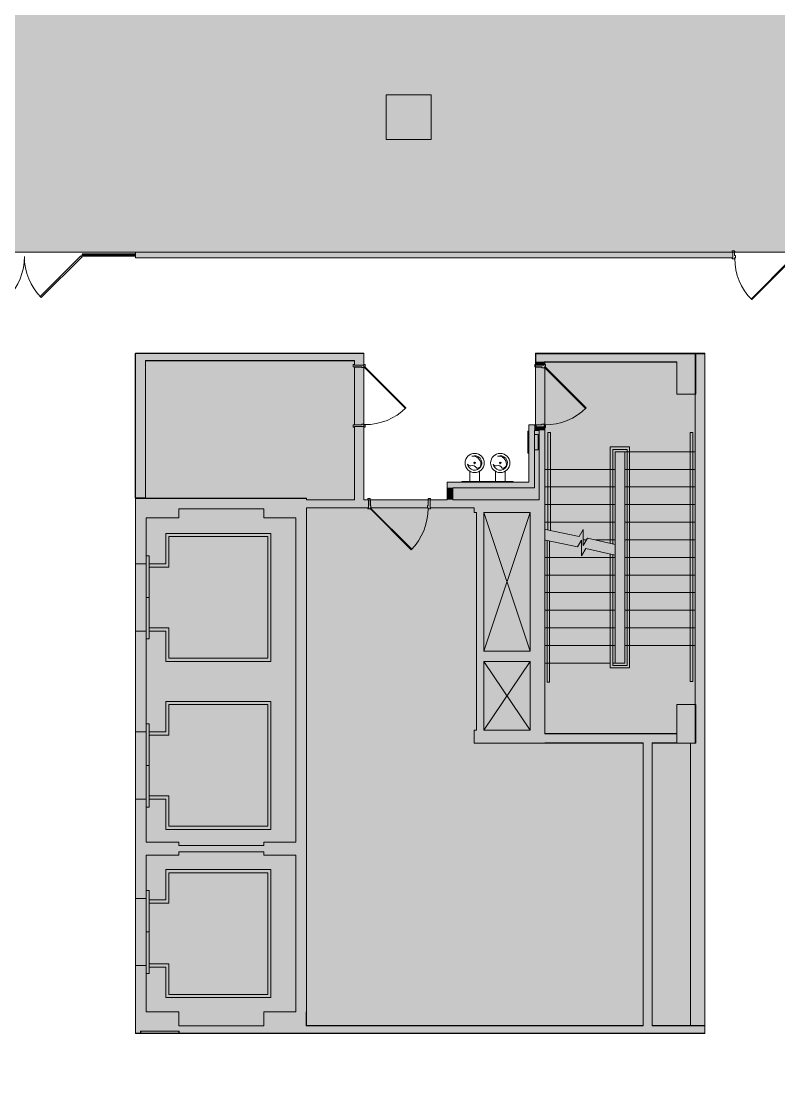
# Model space of a CAD drawing. Header units: inches. Extents: x 0 to 2535, y 0 to 2055.
# Drawn here: x 1559 to 2032, y 783 to 1445 of the extents above; entities that cross this region are included whole.
import ezdxf

# ---------------------------------------------------------------- set-up
doc = ezdxf.new("R2010")
doc.units = ezdxf.units.IN
doc.header["$MEASUREMENT"] = 0
for name, color, linetype, lineweight in [('A-DETL', 90, 'Continuous', 9), ('A-DETL-GENF', 92, 'Continuous', 9), ('A-DOOR', 31, 'Continuous', 13), ('A-WALL', 113, 'Continuous', 13), ('A-WALL-PATT', 111, 'Continuous', 13), ('B-CL', 7, 'Continuous', 9), ('CORE', 7, 'Continuous', 9), ('CORRIDOR', 7, 'Continuous', 9), ('I-WALL', 2, 'Continuous', 13), ('S-COLS', 52, 'Continuous', 13), ('Victor Bldg - 5th Floor_LINK_dwg', 8, 'Continuous', 9)]:
    doc.layers.add(name, color=color, linetype=linetype, lineweight=lineweight)

# ---------------------------------------------------------------- blocks, each defined once
blk = doc.blocks.new('Victor Bldg - 5th Floor_LINK_dwg-6972324-Level 05 POWER _ SIGNAL')
at = {"layer": 'B-CL'}
for p, q in [((1657.5, 1147.5), (1657.5, 1147.25)), ((1734.5, 1147.5), (1734.5, 1147.25))]:
    blk.add_line(p, q, dxfattribs=at)
at = {"layer": 'B-CL', "flags": 128}
for points in [[(1633.5, 1147.25), (1633.5, 1147.5), (1657.5, 1147.5)], [(1710.5, 1147.25), (1710.5, 1147.5), (1734.5, 1147.5)]]:
    blk.add_lwpolyline(points, dxfattribs=at)
at = {"layer": 'CORE'}
for p, q in [((1636.75, 1233.38), (1767.13, 1233.38)), ((1968.5, 1232.5), (1927.99, 1232.5)), ((1773.13, 1229.06), (1773.13, 1193.81)), ((1880.36, 1229.5), (1880.36, 1229.38)), ((1885.8, 1229.38), (1885.99, 1229.38)), ((1771.75, 1193.38), (1767.13, 1193.38)), ((1884.3, 1193.38), (1880.68, 1193.38)), ((1876.12, 1187.31), (1875.46, 1187.31)), ((1875.46, 1177.69), (1876.12, 1177.69)), ((1980, 1176.5), (1935.99, 1176.5)), ((1929.99, 1165.5), (1885.99, 1165.5)), ((1980, 1165.5), (1935.99, 1165.5)), ((1839.25, 1158), (1839.25, 1164.3)), ((1845.25, 1158), (1845.25, 1164.3)), ((1855.25, 1158), (1855.25, 1164.3)), ((1861.25, 1158), (1861.25, 1164.3)), ((1929.99, 1154.5), (1885.99, 1154.5)), ((1980, 1154.5), (1935.99, 1154.5)), ((1630.5, 1147.25), (1630.5, 1147.69)), ((1777, 1146.5), (1777.13, 1146.5)), ((1813.25, 1146.5), (1813.13, 1146.5)), ((1777.5, 1141.5), (1812.75, 1141.5)), ((1929.99, 1143.5), (1886.04, 1143.5)), ((1980, 1143.5), (1935.99, 1143.5)), ((1876.99, 1052), (1847.99, 1138.5)), ((1847.99, 1052), (1876.99, 1138.5)), ((1929.99, 1132.5), (1885.99, 1132.5)), ((1980, 1132.5), (1935.99, 1132.5)), ((1912.1, 1121.5), (1910.09, 1121.5)), ((1929.99, 1121.5), (1917.76, 1121.5)), ((1980, 1121.5), (1935.99, 1121.5)), ((1630.5, 1064.5), (1630.5, 1106.5)), ((1929.99, 1110.5), (1885.99, 1110.5)), ((1980, 1110.5), (1935.99, 1110.5)), ((1929.99, 1099.5), (1885.99, 1099.5)), ((1980, 1099.5), (1935.99, 1099.5)), ((1929.99, 1088.5), (1885.99, 1088.5)), ((1980, 1088.5), (1935.99, 1088.5)), ((1929.99, 1077.5), (1885.99, 1077.5)), ((1980, 1077.5), (1935.99, 1077.5)), ((1929.99, 1066.5), (1885.99, 1066.5)), ((1980, 1066.5), (1935.99, 1066.5)), ((1929.99, 1055.5), (1885.99, 1055.5)), ((1980, 1055.5), (1935.99, 1055.5)), ((1876.99, 1002.5), (1847.99, 1045.5)), ((1847.99, 1002.5), (1876.99, 1045.5)), ((1926.99, 1044.5), (1885.99, 1044.5)), ((1630.5, 959.5), (1630.5, 1001.5)), ((1947.56, 994.5), (1885.99, 994.5)), ((1888.12, 994.5), (1947.56, 994.5)), ((1968.5, 994.5), (1953.06, 994.5)), ((1953.06, 994.5), (1968.5, 994.5)), ((1630.5, 855.5), (1630.5, 897.5)), ((1977, 818), (1953.06, 818)), ((1986, 818), (1986, 817.75)), ((1633.75, 813), (1633.5, 813)), ((1710.5, 813), (1657.75, 813))]:
    blk.add_line(p, q, dxfattribs=at)
at = {"layer": 'CORE', "flags": 128}
for points in [[(1630.5, 1237.94), (1630.5, 1238), (1773.13, 1238), (1773.13, 1237.94)], [(1980, 1238), (1880.36, 1238), (1880.36, 1231)], [(1962.63, 1232.5), (1885.99, 1232.5), (1885.99, 1231)], [(1767.13, 1229.56), (1767.13, 1229.38), (1771.75, 1229.38)], [(1767.13, 1229.38), (1767.13, 1193.38), (1767.13, 1193.31)], [(1880.36, 1193.38), (1880.36, 1229.38), (1884.3, 1229.38)], [(1885.99, 1229.5), (1885.99, 1229.38), (1885.99, 1193.38)], [(1876.12, 1189.31), (1875.46, 1189.31), (1875.46, 1175.69), (1876.12, 1175.69)], [(1879.63, 1177.69), (1881.95, 1177.69), (1881.95, 1187.31), (1879.63, 1187.31)], [(1888.04, 1127.64), (1888.04, 1188.5), (1889.59, 1188.5), (1889.59, 1127.32)], [(1926.94, 1119.29), (1926.94, 1179.5), (1939.05, 1179.5), (1939.05, 1041.5), (1926.94, 1041.5), (1926.94, 1112.56)], [(1928.49, 1112.24), (1928.49, 1043), (1937.49, 1043), (1937.49, 1178), (1928.49, 1178), (1928.49, 1118.97)], [(1928.55, 1044.5), (1929.99, 1044.5), (1929.99, 1176.5), (1929.99, 1044.5), (1935.99, 1044.5), (1935.99, 1176.5), (1929.99, 1176.5), (1935.99, 1176.5), (1935.99, 1044.5), (1929.99, 1044.5)], [(1866.25, 1157.5), (1866.25, 1158), (1834.25, 1158), (1834.25, 1157.5)], [(1737.13, 1147.25), (1737.13, 1147.5), (1636.5, 1147.5), (1636.5, 1147.69)], [(1813.13, 1142.88), (1813.13, 1146.5), (1777.13, 1146.5), (1777.13, 1142.88)], [(1886.49, 1127.97), (1907.63, 1123.59), (1910.09, 1127.84), (1910.09, 1118.01), (1912.71, 1122.55), (1929.99, 1118.66)], [(1886.49, 1121.23), (1906.53, 1117.08), (1908.98, 1121.33), (1908.98, 1111.5), (1911.6, 1116.05), (1929.99, 1111.93)], [(1889.04, 1120.59), (1889.04, 1032.5), (1887.49, 1032.5), (1887.49, 1120.91)], [(1637, 1111.46), (1639, 1111.46), (1639, 1085.5), (1637, 1085.5), (1637, 1106.5)], [(1637, 1059.54), (1639, 1059.54), (1639, 1085.5), (1637, 1085.5), (1637, 1064.5)], [(1637, 1006.46), (1639, 1006.46), (1639, 980.5), (1637, 980.5), (1637, 1001.5)], [(1637, 954.54), (1639, 954.54), (1639, 980.5), (1637, 980.5), (1637, 959.5)], [(1637, 902.46), (1639, 902.46), (1639, 876.5), (1637, 876.5), (1637, 897.5)], [(1637, 850.54), (1639, 850.54), (1639, 876.5), (1637, 876.5), (1637, 855.5)], [(1947.56, 818), (1737.13, 818), (1737.13, 826.5)], [(1986, 813.25), (1986, 813), (1737.06, 813)]]:
    blk.add_lwpolyline(points, dxfattribs=at)
for points in [[(1978.5, 1188.5), (1976.95, 1188.5), (1976.95, 1032.93), (1978.5, 1032.93)], [(1715, 1125.5), (1649.28, 1125.5), (1649.28, 1106.5), (1639, 1106.5), (1639, 1064.5), (1649.28, 1064.5), (1649.28, 1045.5), (1715, 1045.5)], [(1713, 1123.5), (1651.28, 1123.5), (1651.28, 1104.5), (1639, 1104.5), (1639, 1066.5), (1651.28, 1066.5), (1651.28, 1047.5), (1713, 1047.5)], [(1715, 1020.5), (1649.28, 1020.5), (1649.28, 1001.5), (1639, 1001.5), (1639, 959.5), (1649.28, 959.5), (1649.28, 940.5), (1715, 940.5)], [(1713, 1018.5), (1651.28, 1018.5), (1651.28, 999.5), (1639, 999.5), (1639, 961.5), (1651.28, 961.5), (1651.28, 942.5), (1713, 942.5)], [(1885.99, 1000.5), (1968.5, 1000.5)], [(1715, 915.5), (1649.28, 915.5), (1649.28, 896.5), (1639, 896.5), (1639, 854.5), (1649.28, 854.5), (1649.28, 835.5), (1715, 835.5)], [(1713, 913.5), (1651.28, 913.5), (1651.28, 894.5), (1639, 894.5), (1639, 856.5), (1651.28, 856.5), (1651.28, 837.5), (1713, 837.5)]]:
    blk.add_lwpolyline(points, close=True, dxfattribs=at)
at = {"layer": 'CORE'}
for centre, radius in [((1842.25, 1169.5), 6), ((1858.25, 1169.5), 6), ((1842.25, 1169.5), 0.5), ((1858.25, 1169.5), 0.5)]:
    blk.add_circle(centre, radius, dxfattribs=at)
for centre, radius, start, end in [((1842.25, 1169.5), 4.5, 188.26505, 112.11638), ((1841.2, 1168.76), 4.95, 0.43355, 97.45056), ((1858.25, 1169.5), 4.5, 188.26505, 112.11638), ((1857.2, 1168.76), 4.95, 0.43355, 97.45056), ((1839.35, 1169.38), 1.64, 198.80257, 285.2052), ((1840.77, 1164.97), 3, 23.61373, 109.26333), ((1843.58, 1168.74), 2.57, 268.70685, 1.19988), ((1855.35, 1169.38), 1.64, 198.80257, 285.2052), ((1856.77, 1164.97), 3, 23.61373, 109.26333), ((1859.58, 1168.74), 2.57, 268.70685, 1.19988)]:
    blk.add_arc(centre, radius, start, end, dxfattribs=at)
at = {"layer": 'CORRIDOR', "color": 10, "lineweight": 30}
blk.add_line((2005.1, 1301.25), (2004.62, 1301.25), dxfattribs=at)
at = {"layer": 'CORRIDOR', "color": 10, "lineweight": 30, "flags": 128}
for points in [[(1630.5, 1300), (1597, 1300), (1597, 1299.75)], [(1597, 1299.25), (1597, 1299), (1630.5, 1299)]]:
    blk.add_lwpolyline(points, dxfattribs=at)
blk = doc.blocks.new('Concrete-Rectangular-Column - 28_ X 28_-6974074-Level 05 POWER _ SIGNAL')
at = {"layer": 'S-COLS', "lineweight": 9}
blk.add_hatch(color=7, dxfattribs=at).paths.add_polyline_path([(14, -14), (14, 14), (-14, 14), (-14, -14)], flags=0)
at = {"layer": 'S-COLS', "color": 8, "lineweight": 20}
for p, q in [((14, 14), (-14, 14)), ((-14, 14), (-14, -14)), ((14, -14), (14, 14)), ((-14, -14), (14, -14))]:
    blk.add_line(p, q, dxfattribs=at)
blk = doc.blocks.new('Door - Single - Solid Door-6976076-Level 05 POWER _ SIGNAL')
at = {"layer": 'A-DOOR'}
for p, q in [((-14.01, 2.59), (11.45, 28.04)), ((11.8, 27.69), (-13.65, 2.24)), ((11.45, 28.04), (11.8, 27.69)), ((-13.65, 2.24), (-14.01, 2.59))]:
    blk.add_line(p, q, dxfattribs=at)
at = {"layer": 'A-DOOR', "lineweight": 9}
for p, q in [((-15.63, 2.59), (-15.63, 1.84)), ((-14.13, 2.59), (-15.63, 2.59)), ((-14.13, 1.96), (-14.13, 2.59)), ((-13.63, 1.96), (-14.13, 1.96)), ((-14.13, -2.41), (-14.13, 0.46)), ((-14.13, 0.46), (-13.63, 0.46)), ((-13.63, 0.46), (-13.63, 1.96)), ((22.12, 1.96), (21.62, 1.96)), ((21.62, 1.96), (21.62, 0.46)), ((21.62, 0.46), (22.12, 0.46)), ((23.62, 2.59), (22.12, 2.59)), ((22.12, 2.59), (22.12, 1.96)), ((22.12, 0.46), (22.12, -2.41)), ((23.62, 1.84), (23.62, 2.59)), ((-15.63, -1.66), (-15.63, -2.41)), ((-15.63, -2.41), (-14.13, -2.41)), ((22.12, -2.41), (23.62, -2.41)), ((23.62, -2.41), (23.62, -1.66))]:
    blk.add_line(p, q, dxfattribs=at)
blk.add_arc((-14.01, 2.59), 36, 359.5, 45, dxfattribs=at)
blk = doc.blocks.new('Door - Glass Double - Full Rail - Long Pull-6986935-Level 05 POWER _ SIGNAL')
at = {"layer": 'A-DOOR', "lineweight": 20}
for p, q in [((-35.29, -0.56), (-36, -1.26)), ((-36, -1.26), (-10.54, -26.72)), ((-9.84, -26.01), (-35.29, -0.56)), ((9.84, -26.01), (35.29, -0.56)), ((36, -1.26), (10.54, -26.72)), ((35.29, -0.56), (36, -1.26)), ((-10.54, -26.72), (-9.84, -26.01)), ((10.54, -26.72), (9.84, -26.01))]:
    blk.add_line(p, q, dxfattribs=at)
at = {"layer": 'A-DOOR', "lineweight": 9}
for centre, start, end in [((-36, -1.26), 315, 0.5), ((36, -1.26), 179.5, 225)]:
    blk.add_arc(centre, 36, start, end, dxfattribs=at)
blk = doc.blocks.new('Door - Single - Solid Door-V15-Level 05 POWER _ SIGNAL')
at = {"layer": 'A-DOOR'}
for p, q in [((-14.01, 3.34), (11.45, 28.79)), ((11.8, 28.44), (-13.65, 2.99)), ((11.45, 28.79), (11.8, 28.44)), ((-13.65, 2.99), (-14.01, 3.34))]:
    blk.add_line(p, q, dxfattribs=at)
at = {"layer": 'A-DOOR', "lineweight": 9}
for p, q in [((-15.63, 3.34), (-15.63, 2.59)), ((-14.13, 3.34), (-15.63, 3.34)), ((-14.13, 2.71), (-14.13, 3.34)), ((-13.63, 2.71), (-14.13, 2.71)), ((-14.13, -3.16), (-14.13, 1.21)), ((-14.13, 1.21), (-13.63, 1.21)), ((-13.63, 1.21), (-13.63, 2.71)), ((21.99, 2.71), (21.62, 2.71)), ((21.62, 2.71), (21.62, 1.21)), ((21.62, 1.21), (22.12, 1.21)), ((23.62, 3.34), (22.12, 3.34)), ((22.12, 3.34), (22.12, 2.9)), ((22.12, 1.21), (22.12, -2.41)), ((23.62, 2.9), (23.62, 3.34)), ((-15.63, -2.41), (-15.63, -3.16)), ((-15.63, -3.16), (-14.13, -3.16))]:
    blk.add_line(p, q, dxfattribs=at)
blk.add_arc((-14.01, 3.34), 36, 359.5, 45, dxfattribs=at)
blk = doc.blocks.new('Door - Single - Solid Door-6987004-Level 05 POWER _ SIGNAL')
at = {"layer": 'A-DOOR'}
for p, q in [((-14.01, 3.84), (11.45, 29.29)), ((11.8, 28.94), (-13.65, 3.49)), ((11.45, 29.29), (11.8, 28.94)), ((-13.65, 3.49), (-14.01, 3.84))]:
    blk.add_line(p, q, dxfattribs=at)
at = {"layer": 'A-DOOR', "lineweight": 9}
for p, q in [((-15.63, 3.84), (-15.63, 3.09)), ((-14.13, 3.84), (-15.63, 3.84)), ((-14.13, 3.21), (-14.13, 3.84)), ((-13.63, 3.21), (-14.13, 3.21)), ((-14.13, -3.66), (-14.13, 1.71)), ((-14.13, 1.71), (-13.63, 1.71)), ((-13.63, 1.71), (-13.63, 3.21)), ((22.12, 3.21), (21.62, 3.21)), ((21.62, 3.21), (21.62, 1.71)), ((21.62, 1.71), (22.12, 1.71)), ((23.62, 3.84), (22.12, 3.84)), ((22.12, 3.84), (22.12, 3.21)), ((22.12, 1.71), (22.12, -3.66)), ((23.62, 3.09), (23.62, 3.84)), ((-15.63, -2.91), (-15.63, -3.66)), ((-15.63, -3.66), (-14.13, -3.66)), ((22.12, -3.66), (23.62, -3.66)), ((23.62, -3.66), (23.62, -2.91))]:
    blk.add_line(p, q, dxfattribs=at)
blk.add_arc((-14.01, 3.84), 36, 359.5, 45, dxfattribs=at)
blk = doc.blocks.new('Door - Single - Solid Door-V17-Level 05 POWER _ SIGNAL')
at = {"layer": 'A-DOOR', "lineweight": 9}
for p, q in [((-15.63, 3.16), (-14.13, 3.16)), ((-15.63, 2.41), (-15.63, 3.16)), ((-14.13, 3.16), (-14.13, -1.21)), ((22.12, 3.16), (23.62, 3.16)), ((22.12, -1.21), (22.12, 3.16)), ((23.62, 3.16), (23.62, 2.41)), ((-15.63, -3.34), (-15.63, -2.59)), ((-14.13, -3.34), (-15.63, -3.34)), ((-14.13, -1.21), (-13.63, -1.21)), ((-14.13, -2.71), (-14.13, -3.34)), ((-13.63, -2.71), (-14.13, -2.71)), ((-13.63, -1.21), (-13.63, -2.71)), ((21.62, -1.21), (22.12, -1.21)), ((21.62, -2.71), (21.62, -1.21)), ((22.12, -2.71), (21.62, -2.71)), ((22.12, -3.34), (22.12, -2.71)), ((23.62, -3.34), (22.12, -3.34)), ((23.62, -2.59), (23.62, -3.34))]:
    blk.add_line(p, q, dxfattribs=at)
at = {"layer": 'A-DOOR'}
for p, q in [((-13.65, -2.99), (-14.01, -3.34)), ((-14.01, -3.34), (11.45, -28.79)), ((11.8, -28.44), (-13.65, -2.99)), ((11.45, -28.79), (11.8, -28.44))]:
    blk.add_line(p, q, dxfattribs=at)
at = {"layer": 'A-DOOR', "lineweight": 9}
blk.add_arc((-14.01, -3.34), 36, 315, 0.5, dxfattribs=at)

msp = doc.modelspace()

# ---------------------------------------------------------------- hatches: boundary and pattern name
at = {"layer": 'A-DETL-GENF'}
h = msp.add_hatch(color=254, dxfattribs=at)
h.paths.add_polyline_path([(2075.98, 19.5), (2179, 19.5), (2179, 41.5), (2203, 41.5), (2203, 19.5), (2497, 19.5), (2497, 41.5), (2519, 41.5), (2519, 341.5), (2497, 341.5), (2497, 365.5), (2519, 365.5), (2519, 479.5), (2511, 479.5), (2511, 623.5), (2497, 623.5), (2497, 647.5), (2511, 647.5), (2511, 983.5), (2497, 983.5), (2497, 1007.5), (2511, 1007.5), (2511, 1343.5), (2049.5, 1343.5), (2049.5, 1223.5), (2087, 1223.5), (2087, 1152.5), (2049.5, 1152.5), (2049.5, 858), (2087, 858), (2087, 748), (1990.57, 748), (1990.57, 749.5), (1858.12, 749.5), (1858.12, 714.25), (1802, 714.25), (1802, 677.43), (1813, 677.43), (1813, 653.43), (1802, 653.43), (1802, 411.93), (1641.06, 411.93), (1641.06, 27.5), (1819, 27.5), (1819, 41.5), (1843, 41.5), (1843, 27.5), (2063, 27.5), (2063, 19.5), (2068.43, 19.5)], flags=0)
h.paths.add_polyline_path([(1807.43, 293.5), (1789, 293.5), (1789, 317.5), (1813, 317.5), (1813, 293.5)], flags=0)
h.paths.add_polyline_path([(2155, 293.5), (2149, 293.5), (2149, 317.5), (2173, 317.5), (2173, 293.5)], flags=0)
h.paths.add_polyline_path([(2149, 653.43), (2149, 677.43), (2173, 677.43), (2173, 653.43)], flags=0)
h.paths.add_polyline_path([(1491.69, 813), (1491.69, 1153.5), (1491.5, 1153.5), (1491.5, 1106.5), (1485, 1106.5), (1485, 1138.5), (1391, 1138.5), (1391, 1106.5), (1381.5, 1106.5), (1381.5, 1143.5), (1321.5, 1143.5), (1321.5, 1013.5), (1323.88, 1013.5), (1323.88, 1014.25), (1325.38, 1014.25), (1325.38, 1013.62), (1325.88, 1013.62), (1325.88, 1012.12), (1325.38, 1012.12), (1325.38, 1008.5), (1361.63, 1008.5), (1361.63, 1012.12), (1361.13, 1012.12), (1361.13, 1013.62), (1361.63, 1013.62), (1361.63, 1014.25), (1363.13, 1014.25), (1363.13, 1013.5), (1381.5, 1013.5), (1381.5, 1064.75), (1383, 1064.75), (1383, 1064.41), (1391, 1064.41), (1391, 1039), (1407, 1039), (1407, 1034.5), (1464.5, 1034.5), (1464.5, 1037), (1485, 1037), (1485, 1064.41), (1491.5, 1064.41), (1491.5, 1001.5), (1485, 1001.5), (1485, 1029), (1464.5, 1029), (1464.5, 1030.5), (1407, 1030.5), (1407, 1027), (1391, 1027), (1391, 930.5), (1485, 930.5), (1485, 959.5), (1491.5, 959.5), (1491.5, 897.5), (1485, 897.5), (1485, 926.5), (1395, 926.5), (1395, 906.5), (1391, 906.5), (1391, 826.5), (1485, 826.5), (1485, 855.5), (1491.5, 855.5), (1491.5, 813)], flags=0)
h.paths.add_polyline_path([(1488.5, 813), (1488.5, 814.5), (1488.25, 814.5), (1488.25, 813)], flags=0)
h.paths.add_polyline_path([(948.91, 813), (1002.88, 813), (1002.88, 813.06), (902.81, 813.06), (902.81, 813), (909.56, 813)], flags=0)
h.paths.add_polyline_path([(1004.88, 813), (1040.13, 813), (1040.13, 814.44), (1040.63, 814.44), (1040.63, 818.31), (1042.13, 818.31), (1042.13, 817.56), (1052, 817.56), (1052, 813.06), (1042.13, 813.06), (1042.13, 813), (1052.5, 813), (1052.5, 912.38), (1058.5, 912.38), (1058.5, 817), (1248.88, 817), (1248.88, 817.75), (1250.38, 817.75), (1250.38, 817.13), (1250.88, 817.13), (1250.88, 815.63), (1250.38, 815.63), (1250.38, 813), (1286.63, 813), (1286.63, 815.63), (1286.13, 815.63), (1286.13, 817.13), (1286.63, 817.13), (1286.63, 817.75), (1288.13, 817.75), (1288.13, 817), (1290.75, 817), (1290.75, 856.63), (1295.88, 856.63), (1295.88, 865.13), (1290.75, 865.13), (1290.75, 912.38), (1294.25, 912.38), (1294.25, 868.63), (1318, 868.63), (1318, 912.38), (1315.44, 912.38), (1315.44, 912.5), (993.06, 912.5), (993.06, 951.5), (990.43, 951.5), (990.43, 950.75), (988.93, 950.75), (988.93, 956.13), (988.43, 956.13), (988.43, 957.63), (988.93, 957.63), (988.93, 958.25), (990.43, 958.25), (990.43, 957.5), (993.06, 957.5), (993.06, 1017.06), (1016.5, 1017.06), (1016.5, 1037.5), (1036, 1037.5), (1036, 1234.5), (867.44, 1234.5), (867.44, 957.5), (951.18, 957.5), (951.18, 958.25), (952.68, 958.25), (952.68, 957.63), (953.18, 957.63), (953.18, 956.13), (952.68, 956.13), (952.68, 950.75), (951.18, 950.75), (951.18, 951.5), (833.56, 951.5), (833.56, 907.5), (848.81, 907.5), (848.81, 908.25), (850.31, 908.25), (850.31, 905.37), (850.81, 905.37), (850.81, 904), (886.06, 904), (886.06, 905.37), (886.56, 905.37), (886.56, 908.25), (888.06, 908.25), (888.06, 907.5), (902.81, 907.5), (902.81, 951.31), (907.31, 951.31), (907.31, 817.56), (1002.88, 817.56), (1002.88, 818.31), (1004.38, 818.31), (1004.38, 814.44), (1004.88, 814.44)], flags=0)
h.paths.add_polyline_path([(1633.75, 813.25), (1633.75, 814.5), (1633.5, 814.5), (1633.5, 813.25)], flags=0)
h.paths.add_polyline_path([(1321.44, 817), (1321.5, 817), (1321.5, 865.13), (1299.38, 865.13), (1299.38, 817), (1318, 817)], flags=0)
h.paths.add_polyline_path([(1295.88, 817), (1295.88, 853.13), (1294.25, 853.13), (1294.25, 817)], flags=0)
h.paths.add_polyline_path([(1947.56, 817.75), (1947.56, 994.75), (1885.99, 994.75), (1885.99, 994.5), (1841.99, 994.5), (1841.99, 1002.5), (1843.49, 1002.5), (1843.49, 1138.5), (1842, 1138.5), (1842, 1141.5), (1814.38, 1141.5), (1814.38, 1146.5), (1775.88, 1146.5), (1775.88, 1141.5), (1737.12, 1141.5), (1737.13, 932.5), (1737.25, 932.5), (1737.25, 924.5), (1737.12, 924.5), (1737.12, 826.5), (1737.06, 826.5), (1737.06, 817.75), (1895.65, 817.75)], flags=0)
h.paths.add_polyline_path([(1980, 817.75), (1986, 817.75), (1986, 818), (1977, 818), (1977, 994.5), (1968.5, 994.5), (1968.5, 994.75), (1953.06, 994.75), (1953.06, 817.75), (1977, 817.75)], flags=0)
h.paths.add_polyline_path([(1657.5, 817.75), (1710.5, 817.75), (1710.5, 826.5), (1730.62, 826.5), (1730.62, 924.5), (1710.5, 924.5), (1710.5, 926.5), (1657.5, 926.5), (1657.5, 924.5), (1637, 924.5), (1637, 897.5), (1630.5, 897.5), (1630.5, 855.5), (1637, 855.5), (1637, 826.5), (1657.5, 826.5)], flags=0)
h.paths.add_polyline_path([(1321.44, 912.38), (1321.5, 912.38), (1321.5, 927.56), (1321.44, 927.56), (1321.44, 924.5)], flags=0)
h.paths.add_polyline_path([(1023.22, 916), (1023.22, 936.5), (1026.38, 936.5), (1026.38, 1013.5), (1016.5, 1013.5), (1016.5, 1013.56), (996.56, 1013.56), (996.56, 916)], flags=0)
h.paths.add_polyline_path([(1208, 924.5), (1208, 932.5), (1047.22, 932.5), (1047.22, 924.5), (1174.32, 924.5)], flags=0)
h.paths.add_polyline_path([(1257.19, 924.5), (1315.44, 924.5), (1315.42, 924.56), (1257.19, 924.56), (1257.19, 956.69), (1213, 956.69), (1213, 924.5), (1257.1, 924.5)], flags=0)
h.paths.add_polyline_path([(1317.25, 927.56), (1318, 927.56), (1318, 927.94), (1317.25, 927.94), (1317.25, 929.44), (1317.88, 929.44), (1317.88, 929.94), (1319.38, 929.94), (1319.38, 929.44), (1321.5, 929.44), (1321.5, 965.69), (1319.38, 965.69), (1319.38, 965.19), (1317.88, 965.19), (1317.88, 965.69), (1317.25, 965.69), (1317.25, 967.19), (1318, 967.19), (1318, 1004.12), (1261, 1004.12), (1261, 1009.12), (1318, 1009.12), (1318, 1066.12), (1042, 1066.12), (1042, 936.5), (1090, 936.5), (1090, 960.5), (1095, 960.5), (1095, 936.5), (1208, 936.5), (1208, 960.69), (1261.19, 960.69), (1261.19, 927.56), (1315.44, 927.56)], flags=0)
h.paths.add_polyline_path([(1698.98, 930.5), (1710.5, 930.5), (1710.5, 932.5), (1730.62, 932.5), (1730.62, 1135.25), (1710.5, 1135.25), (1710.5, 1140.75), (1657.5, 1140.75), (1657.5, 1135.25), (1637, 1135.25), (1637, 1106.5), (1630.5, 1106.5), (1630.5, 1064.5), (1637, 1064.5), (1637, 1001.5), (1630.5, 1001.5), (1630.5, 959.5), (1637, 959.5), (1637, 932.5), (1657.5, 932.5), (1657.5, 930.5), (1680.68, 930.5)], flags=0)
h.paths.add_polyline_path([(1029.88, 936.5), (1038.5, 936.5), (1038.5, 1013.5), (1029.88, 1013.5), (1029.88, 1008.5)], flags=0)
h.paths.add_polyline_path([(861.94, 957.5), (861.94, 1234.5), (838, 1234.5), (838, 1037.5), (853, 1037.5), (853, 1013.5), (838, 1013.5), (838, 957.5), (860.63, 957.5)], flags=0)
h.paths.add_polyline_path([(1895.65, 1000.25), (1968.5, 1000.25), (1968.5, 1018.5), (1980, 1018.5), (1980, 1212.5), (1968.5, 1212.5), (1968.5, 1232.75), (1885.68, 1232.75), (1885.68, 1230.63), (1880.68, 1230.63), (1880.68, 1232.75), (1880.5, 1232.75), (1880.5, 1237.75), (1880.36, 1237.75), (1880.36, 1193.38), (1880.68, 1193.38), (1880.68, 1192.13), (1885.68, 1192.13), (1885.68, 1193.38), (1885.99, 1193.38), (1885.99, 1146.5), (1886.04, 1146.5), (1886.04, 1138.5), (1885.99, 1138.5), (1885.99, 1000.25)], flags=0)
h.paths.add_polyline_path([(1876.99, 1002.5), (1876.99, 1045.5), (1847.99, 1045.5), (1847.99, 1002.5)], flags=0)
h.paths.add_polyline_path([(2173, 1013.5), (2149, 1013.5), (2149, 1037.5), (2173, 1037.5), (2173, 1026.5)], flags=0)
h.paths.add_polyline_path([(467.72, 1017), (493.14, 1017), (493.14, 1037.5), (517.14, 1037.5), (517.14, 1017), (765, 1017), (765, 1301.25), (825.5, 1301.25), (825.5, 1398.84), (829, 1398.84), (829, 1397.5), (853, 1397.5), (853, 1373.5), (829, 1373.5), (829, 1301.25), (1379.25, 1301.25), (1379.25, 2035.5), (1063, 2035.5), (1063, 2021.5), (1039, 2021.5), (1039, 2035.5), (703, 2035.5), (703, 2021.5), (679, 2021.5), (679, 2035.5), (604.25, 2035.5), (604.25, 1561.99), (842.5, 1561.99), (842.5, 1398.84), (839, 1398.84), (839, 1558.49), (600.75, 1558.49), (600.75, 2035.5), (517.14, 2035.5), (517.14, 2021.5), (493.14, 2021.5), (493.14, 2031.38), (447.75, 2031.38), (447.75, 2035.5), (407.75, 2035.5), (407.75, 2031.38), (360.75, 2031.38), (360.75, 2035.5), (318.25, 2035.5), (318.25, 2031.38), (269.25, 2031.38), (269.25, 2035.5), (226.75, 2035.5), (226.75, 2031.38), (177.75, 2031.38), (177.75, 2035.5), (135.25, 2035.5), (135.25, 2031.38), (88.75, 2031.38), (88.75, 2035.5), (37.25, 2035.5), (37.25, 2031.38), (24.38, 2031.38), (24.38, 1974.75), (20.25, 1974.75), (20.25, 1923.25), (24.38, 1923.25), (24.38, 1872.5), (34.13, 1872.5), (34.13, 1822.5), (30, 1822.5), (30, 1736.5), (34.13, 1736.5), (34.13, 1654.5), (30, 1654.5), (30, 1568.5), (34.13, 1568.5), (34.13, 1486.5), (30, 1486.5), (30, 1400.5), (34.13, 1400.5), (34.13, 1355.38), (24.38, 1355.38), (24.38, 1301.25), (20.25, 1301.25), (20.25, 1249.75), (24.38, 1249.75), (24.38, 1206), (30, 1206), (30, 1195.63), (34.13, 1195.63), (34.13, 1150.5), (30, 1150.5), (30, 1064.5), (34.13, 1064.5), (34.13, 1017), (467.1, 1017)], flags=0)
h.paths.add_polyline_path([(1876.12, 1052), (1876.99, 1052), (1876.99, 1138.5), (1847.99, 1138.5), (1847.99, 1052), (1870.74, 1052)], flags=0)
h.paths.add_polyline_path([(1042, 1070.12), (1318, 1070.12), (1318, 1080.12), (1042, 1080.12)], flags=0)
h.paths.add_polyline_path([(1101.56, 1084.12), (1318, 1084.12), (1318, 1149.75), (1321.5, 1149.75), (1321.5, 1147), (1381.5, 1147), (1381.5, 1234.5), (1379, 1234.5), (1379, 1238), (1340.5, 1238), (1340.5, 1234.5), (1321.5, 1234.5), (1321.5, 1188.25), (1318, 1188.25), (1318, 1199), (1248, 1199), (1248, 1192), (1243, 1192), (1243, 1216), (1103, 1216), (1103, 1192), (1098, 1192), (1098, 1215.5), (1042, 1215.5), (1042, 1084.12), (1098, 1084.12)], flags=0)
h.paths.add_polyline_path([(1828.63, 1146.5), (1882.49, 1146.5), (1882.49, 1189.88), (1879.62, 1189.88), (1879.62, 1154), (1828.63, 1154), (1828.63, 1147.25)], flags=0)
h.paths.add_polyline_path([(1767.13, 1146.5), (1767.13, 1192.19), (1773.13, 1192.19), (1773.13, 1230.69), (1767.13, 1230.69), (1767.13, 1233.44), (1636.75, 1233.44), (1636.75, 1147.69), (1630.5, 1147.69), (1630.5, 1147.25), (1737.12, 1147.25), (1737.12, 1146.5)], flags=0)
h.paths.add_polyline_path([(1391, 1165.5), (1488.19, 1165.5), (1488.19, 1234.5), (1452.5, 1234.5), (1452.5, 1238), (1414, 1238), (1414, 1234.5), (1402, 1234.5), (1402, 1228.5), (1385, 1228.5), (1385, 1165.5)], flags=0)
h.paths.add_polyline_path([(1264.63, 1191.75), (1264.63, 1198.84), (1269.63, 1198.84), (1269.63, 1191.75)], flags=0)
h.paths.add_polyline_path([(1264.49, 1202.5), (1318, 1202.5), (1318, 1234.5), (1247.94, 1234.5), (1247.94, 1216), (1248, 1216), (1248, 1202.5)], flags=0)
h.paths.add_polyline_path([(1103, 1219.5), (1244.44, 1219.5), (1244.44, 1232), (1098, 1232), (1098, 1234.5), (1042, 1234.5), (1042, 1223.5), (1098.06, 1223.5), (1098.06, 1231.75), (1101.56, 1231.75), (1101.56, 1219.5)], flags=0)
h.paths.add_polyline_path([(1388.5, 1232), (1398.5, 1232), (1398.5, 1238), (1388.5, 1238), (1388.5, 1234.5)], flags=0)
h.paths.add_polyline_path([(2014.94, 1301.25), (2046, 1301.25), (2046, 1347), (2497, 1347), (2497, 1367.5), (2511, 1367.5), (2511, 1703.5), (2497, 1703.5), (2497, 1727.5), (2511, 1727.5), (2511, 2021.5), (2497, 2021.5), (2497, 2035.75), (2143, 2035.75), (2143, 2021.5), (2119, 2021.5), (2119, 2035.75), (1783, 2035.75), (1783, 2021.5), (1759, 2021.5), (1759, 2035.75), (1423, 2035.75), (1423, 2021.5), (1399, 2021.5), (1399, 2035.5), (1382.75, 2035.5), (1382.75, 1301.25), (2004.62, 1301.25)], flags=0)
h.paths.add_polyline_path([(2175, 1371.5), (2147, 1371.5), (2147, 1399.5), (2175, 1399.5)], flags=0)
h.paths.add_polyline_path([(1787, 1371.5), (1787, 1399.5), (1815, 1399.5), (1815, 1371.5)], flags=0)
h.paths.add_polyline_path([(1427, 1371.5), (1427, 1399.5), (1455, 1399.5), (1455, 1371.5)], flags=0)
h.paths.add_polyline_path([(1069, 1373.5), (1069, 1397.5), (1093, 1397.5), (1093, 1373.5)], flags=0)
h.paths.add_polyline_path([(517.14, 1373.5), (493.14, 1373.5), (493.14, 1397.5), (517.14, 1397.5), (517.14, 1391.88)], flags=0)
h.paths.add_polyline_path([(1787, 1731.5), (1787, 1759.5), (1815, 1759.5), (1815, 1731.5)], flags=0)
h.paths.add_polyline_path([(2147, 1731.5), (2147, 1759.5), (2175, 1759.5), (2175, 1731.5)], flags=0)
h.paths.add_polyline_path([(493.14, 1733.5), (493.14, 1757.5), (517.14, 1757.5), (517.14, 1733.5)], flags=0)
h.paths.add_polyline_path([(1429, 1733.5), (1429, 1757.5), (1453, 1757.5), (1453, 1733.5)], flags=0)
h.paths.add_polyline_path([(853, 1733.5), (829, 1733.5), (829, 1757.5), (853, 1757.5)], flags=0)
h.paths.add_polyline_path([(1069, 1733.5), (1069, 1757.5), (1093, 1757.5), (1093, 1733.5)], flags=0)
at = {"layer": 'A-WALL-PATT', "lineweight": 9}
h = msp.add_hatch(color=7, dxfattribs=at)
h.paths.add_polyline_path([(2046, 1297.75), (2046, 1301.25), (2042, 1301.25), (2042, 1297.75)], flags=0)
h.paths.add_polyline_path([(1886.07, 1297.75), (2003.5, 1297.75), (2003.5, 1301.25), (1630.5, 1301.25), (1630.5, 1297.75), (1805.48, 1297.75)], flags=0)
for points in [[(1986, 994.5), (1986, 1238), (1980, 1238), (1980, 994.5)], [(1630.25, 1147.69), (1636.75, 1147.69), (1636.75, 1237.94), (1630.25, 1237.94)], [(1715.31, 1233.44), (1767.13, 1233.44), (1767.13, 1237.94), (1636.75, 1237.94), (1636.75, 1233.44)], [(1880.5, 1232.75), (1968.5, 1232.75), (1968.5, 1237.75), (1880.5, 1237.75)], [(1880.68, 1230.63), (1885.68, 1230.63), (1885.68, 1232.75), (1880.68, 1232.75)], [(1980, 1212.5), (1980, 1237.75), (1968.5, 1237.75), (1968.5, 1212.5)], [(1879.62, 1154), (1879.62, 1193.38), (1876.12, 1193.38), (1876.12, 1154), (1876.99, 1154)], [(1885.68, 1189.88), (1885.99, 1189.88), (1885.99, 1193.38), (1885.68, 1193.38), (1885.68, 1192.13), (1880.68, 1192.13), (1880.68, 1193.38), (1879.62, 1193.38), (1879.62, 1189.88), (1882.49, 1189.88)], [(1882.49, 1146.5), (1885.99, 1146.5), (1885.99, 1189.88), (1882.49, 1189.88), (1882.49, 1167.96)], [(1825.13, 1154), (1876.12, 1154), (1876.12, 1157.5), (1825.13, 1157.5)], [(1828.63, 1146.5), (1828.63, 1154), (1825.13, 1154), (1825.13, 1146.5)], [(1657.5, 1135.25), (1657.5, 1147.25), (1630.5, 1147.25), (1630.5, 1135.25), (1637, 1135.25)], [(1710.5, 1140.75), (1710.5, 1147.25), (1657.5, 1147.25), (1657.5, 1140.75)], [(1737.12, 1135.25), (1737.12, 1147.25), (1710.5, 1147.25), (1710.5, 1135.25), (1730.62, 1135.25)], [(1843.49, 1138.5), (1886.04, 1138.5), (1886.04, 1146.5), (1842, 1146.5), (1842, 1138.5)], [(1630.5, 1106.5), (1637, 1106.5), (1637, 1135.25), (1630.5, 1135.25)], [(1730.62, 932.5), (1737.12, 932.5), (1737.12, 1135.25), (1730.62, 1135.25), (1730.62, 1026.5)], [(1843.49, 1002.5), (1847.99, 1002.5), (1847.99, 1138.5), (1843.49, 1138.5), (1843.49, 1026.5)], [(1885.99, 1002.5), (1885.99, 1138.5), (1876.99, 1138.5), (1876.99, 1002.5)], [(1637, 1001.5), (1637, 1064.5), (1630.5, 1064.5), (1630.5, 1001.5)], [(1876.99, 1045.5), (1876.99, 1052), (1847.99, 1052), (1847.99, 1045.5), (1848.33, 1045.5)], [(1980, 994.5), (1980, 1018.5), (1968.5, 1018.5), (1968.5, 994.5), (1977, 994.5)], [(1885.99, 994.5), (1885.99, 1002.5), (1841.99, 1002.5), (1841.99, 994.5), (1876.99, 994.5)], [(1947.56, 994.75), (1968.5, 994.75), (1968.5, 1000.25), (1885.99, 1000.25), (1885.99, 994.75), (1895.65, 994.75)], [(1953.06, 817.75), (1953.06, 994.75), (1947.56, 994.75), (1947.56, 817.75)], [(1986, 818), (1986, 994.5), (1977, 994.5), (1977, 818)], [(1637, 932.5), (1637, 959.5), (1630.5, 959.5), (1630.5, 932.5)], [(1637, 924.5), (1657.5, 924.5), (1657.5, 932.5), (1630.5, 932.5), (1630.5, 924.5)], [(1710.5, 926.5), (1710.5, 930.5), (1657.5, 930.5), (1657.5, 926.5)], [(1730.62, 924.5), (1737.25, 924.5), (1737.25, 932.5), (1710.5, 932.5), (1710.5, 924.5), (1715.31, 924.5)], [(1637, 897.5), (1637, 924.5), (1630.5, 924.5), (1630.5, 897.5)], [(1737.06, 826.5), (1737.12, 826.5), (1737.12, 924.5), (1730.62, 924.5), (1730.62, 826.5), (1734.56, 826.5)], [(1630.5, 826.5), (1637, 826.5), (1637, 855.5), (1630.5, 855.5)], [(1630.5, 813), (1633.5, 813), (1633.5, 826.5), (1630.5, 826.5), (1630.5, 814.32)], [(1637, 814.5), (1657.5, 814.5), (1657.5, 826.5), (1633.5, 826.5), (1633.5, 814.5)], [(1710.5, 814.5), (1734.56, 814.5), (1734.56, 826.5), (1710.5, 826.5), (1710.5, 817.75)], [(1737.06, 814.5), (1737.06, 826.5), (1734.56, 826.5), (1734.56, 814.5)], [(1657.5, 813), (1657.75, 813), (1657.75, 813.25), (1657.5, 813.25), (1657.5, 814.5), (1633.75, 814.5), (1633.75, 813), (1653.98, 813)], [(1663.5, 813.25), (1710.5, 813.25), (1710.5, 817.75), (1657.5, 817.75), (1657.5, 813.25)], [(1715.31, 813), (1737.06, 813), (1737.06, 814.5), (1710.5, 814.5), (1710.5, 813)], [(1986, 813.25), (1986, 817.75), (1737.06, 817.75), (1737.06, 813.25), (1977, 813.25)]]:
    msp.add_hatch(color=7, dxfattribs=at).paths.add_polyline_path(points, flags=0)
h = msp.add_hatch(color=7, dxfattribs=at)
h.paths.add_polyline_path([(1773.13, 1146.5), (1773.13, 1192.19), (1767.13, 1192.19), (1767.13, 1146.5)], flags=0)
h.paths.add_polyline_path([(1767.13, 1230.69), (1773.13, 1230.69), (1773.13, 1237.94), (1767.13, 1237.94), (1767.13, 1233.44)], flags=0)
h = msp.add_hatch(color=7, dxfattribs=at)
h.paths.add_polyline_path([(1842, 1141.5), (1842, 1146.5), (1814.38, 1146.5), (1814.38, 1141.5), (1828.63, 1141.5)], flags=0)
h.paths.add_polyline_path([(1737.12, 1141.5), (1775.88, 1141.5), (1775.88, 1146.5), (1737.12, 1146.5)], flags=0)

# ---------------------------------------------------------------- linework, layer by layer
at = {"layer": 'A-DETL'}
for p, q in [((765, 1301.25), (2049.5, 1301.25)), ((1773.13, 1237.94), (1630.5, 1237.94)), ((1630.5, 1237.94), (1630.5, 813.25)), ((1773.13, 1146.5), (1773.13, 1237.94)), ((1986, 1237.75), (1880.36, 1237.75)), ((1880.36, 1237.75), (1880.36, 1193.38)), ((1986, 813.25), (1986, 1237.75)), ((1880.36, 1193.38), (1876.12, 1193.38)), ((1876.12, 1193.38), (1876.12, 1157.5)), ((1876.12, 1157.5), (1825.13, 1157.5)), ((1825.13, 1157.5), (1825.13, 1146.5)), ((1825.13, 1146.5), (1773.13, 1146.5)), ((1630.5, 813.25), (1986, 813.25))]:
    msp.add_line(p, q, dxfattribs=at)
at = {"layer": 'A-WALL', "color": 55}
msp.add_line((1630.5, 1299.75), (1630.5, 1299.25), dxfattribs=at)
at = {"layer": 'A-WALL', "color": 8, "lineweight": 20}
for p, q in [((1980.5, 1237.75), (1968.5, 1237.75)), ((1968.5, 1232.75), (1968.5, 1212.5)), ((1980.5, 1212.5), (1980.5, 1237.75)), ((1968.5, 1212.5), (1980.5, 1212.5)), ((1657.5, 1147.25), (1630.5, 1147.25)), ((1630.5, 1147.25), (1630.5, 1135.25)), ((1737.12, 1147.25), (1710.5, 1147.25)), ((1737.12, 1146.5), (1737.12, 1147.25)), ((1882.49, 1146.5), (1842, 1146.5)), ((1886.04, 1146.5), (1885.99, 1146.5)), ((1886.04, 1138.5), (1886.04, 1146.5)), ((1657.5, 1135.25), (1657.5, 1140.75)), ((1710.5, 1140.75), (1710.5, 1135.25)), ((1737.12, 1135.25), (1737.12, 1141.5)), ((1842, 1141.5), (1842, 1138.5)), ((1637, 1135.25), (1657.5, 1135.25)), ((1710.5, 1135.25), (1730.62, 1135.25)), ((1842, 1138.5), (1843.49, 1138.5)), ((1847.99, 1138.5), (1876.99, 1138.5)), ((1885.99, 1138.5), (1886.04, 1138.5)), ((1980.5, 1018.5), (1968.5, 1018.5)), ((1968.5, 1018.5), (1968.5, 994.5)), ((1980.5, 994.5), (1980.5, 1018.5)), ((1843.49, 1002.5), (1841.99, 1002.5)), ((1841.99, 1002.5), (1841.99, 994.5)), ((1876.99, 1002.5), (1847.99, 1002.5)), ((1885.99, 1000.25), (1885.99, 1002.5)), ((1841.99, 994.5), (1885.99, 994.5)), ((1885.99, 994.5), (1885.99, 994.75)), ((1968.5, 994.5), (1980.5, 994.5)), ((1630.5, 932.5), (1630.5, 924.5)), ((1657.5, 932.5), (1637, 932.5)), ((1657.5, 930.5), (1657.5, 932.5)), ((1730.62, 932.5), (1710.5, 932.5)), ((1710.5, 932.5), (1710.5, 930.5)), ((1737.25, 932.5), (1737.12, 932.5)), ((1737.25, 924.5), (1737.25, 932.5)), ((1637, 924.5), (1657.5, 924.5)), ((1657.5, 924.5), (1657.5, 926.5)), ((1710.5, 926.5), (1710.5, 924.5)), ((1710.5, 924.5), (1730.62, 924.5)), ((1737.12, 924.5), (1737.25, 924.5)), ((1657.5, 826.5), (1637, 826.5)), ((1657.5, 817.75), (1657.5, 826.5)), ((1730.62, 826.5), (1710.5, 826.5)), ((1710.5, 826.5), (1710.5, 817.75)), ((1657.75, 814.5), (1633.5, 814.5)), ((1633.75, 814.5), (1633.75, 813)), ((1657.75, 813), (1657.75, 814.5)), ((1633.75, 813), (1657.75, 813)), ((1710.5, 813.25), (1710.5, 813)), ((1710.5, 813), (1737.06, 813)), ((1737.06, 813), (1737.06, 813.25))]:
    msp.add_line(p, q, dxfattribs=at)
at = {"layer": 'I-WALL'}
for p, q in [((1630.5, 1299.75), (1597, 1299.75)), ((1597, 1299.75), (1597, 1299.25)), ((1597, 1299.25), (1630.5, 1299.25))]:
    msp.add_line(p, q, dxfattribs=at)
at = {"layer": 'I-WALL', "color": 8, "lineweight": 20}
for p, q in [((2003.5, 1301.25), (1630.5, 1301.25)), ((1630.5, 1301.25), (1630.5, 1299.75)), ((1630.5, 1299.25), (1630.5, 1297.75)), ((1630.5, 1297.75), (2003.5, 1297.75)), ((2003.5, 1297.75), (2003.5, 1301.25)), ((1986, 1238), (1980, 1238)), ((1980, 1238), (1980, 994.5)), ((1986, 818), (1986, 1238)), ((1630.25, 1237.94), (1630.25, 1147.69)), ((1773.13, 1237.94), (1630.25, 1237.94)), ((1636.75, 1147.69), (1636.75, 1233.44)), ((1636.75, 1233.44), (1767.13, 1233.44)), ((1767.13, 1233.44), (1767.13, 1230.69)), ((1773.13, 1230.69), (1773.13, 1237.94)), ((1968.5, 1237.75), (1880.5, 1237.75)), ((1880.5, 1237.75), (1880.5, 1232.75)), ((1880.5, 1232.75), (1880.68, 1232.75)), ((1880.68, 1232.75), (1880.68, 1230.63)), ((1885.68, 1232.75), (1968.5, 1232.75)), ((1885.68, 1230.63), (1885.68, 1232.75)), ((1767.13, 1230.69), (1773.13, 1230.69)), ((1880.68, 1230.63), (1885.68, 1230.63)), ((1773.13, 1192.19), (1767.13, 1192.19)), ((1767.13, 1192.19), (1767.13, 1146.5)), ((1773.13, 1146.5), (1773.13, 1192.19)), ((1880.68, 1193.38), (1876.12, 1193.38)), ((1876.12, 1193.38), (1876.12, 1157.5)), ((1880.68, 1192.13), (1880.68, 1193.38)), ((1885.68, 1192.13), (1880.68, 1192.13)), ((1885.99, 1193.38), (1885.68, 1193.38)), ((1885.68, 1193.38), (1885.68, 1192.13)), ((1885.99, 1146.5), (1885.99, 1193.38)), ((1879.62, 1154), (1879.62, 1189.88)), ((1879.62, 1189.88), (1882.49, 1189.88)), ((1882.49, 1189.88), (1882.49, 1146.5)), ((1876.12, 1157.5), (1825.13, 1157.5)), ((1825.13, 1157.5), (1825.13, 1146.5)), ((1828.63, 1154), (1879.62, 1154)), ((1828.63, 1146.5), (1828.63, 1154)), ((1630.25, 1147.69), (1636.75, 1147.69)), ((1710.5, 1147.25), (1657.5, 1147.25)), ((1767.13, 1146.5), (1737.12, 1146.5)), ((1775.88, 1146.5), (1773.13, 1146.5)), ((1775.88, 1141.5), (1775.88, 1146.5)), ((1825.13, 1146.5), (1814.38, 1146.5)), ((1814.38, 1146.5), (1814.38, 1141.5)), ((1842, 1146.5), (1828.63, 1146.5)), ((1657.5, 1140.75), (1710.5, 1140.75)), ((1737.12, 1141.5), (1775.88, 1141.5)), ((1814.38, 1141.5), (1842, 1141.5)), ((1630.5, 1135.25), (1630.5, 1106.5)), ((1637, 1106.5), (1637, 1135.25)), ((1730.62, 1135.25), (1730.62, 932.5)), ((1737.12, 932.5), (1737.12, 1135.25)), ((1843.49, 1138.5), (1843.49, 1002.5)), ((1847.99, 1052), (1847.99, 1138.5)), ((1876.99, 1138.5), (1876.99, 1052)), ((1885.99, 1002.5), (1885.99, 1138.5)), ((1630.5, 1106.5), (1637, 1106.5)), ((1630.5, 1064.5), (1630.5, 1001.5)), ((1637, 1064.5), (1630.5, 1064.5)), ((1637, 1001.5), (1637, 1064.5)), ((1876.99, 1052), (1847.99, 1052)), ((1847.99, 1002.5), (1847.99, 1045.5)), ((1847.99, 1045.5), (1876.99, 1045.5)), ((1876.99, 1045.5), (1876.99, 1002.5)), ((1630.5, 1001.5), (1637, 1001.5)), ((1968.5, 1000.25), (1885.99, 1000.25)), ((1885.99, 994.75), (1947.56, 994.75)), ((1947.56, 994.75), (1947.56, 817.75)), ((1953.06, 817.75), (1953.06, 994.75)), ((1953.06, 994.75), (1968.5, 994.75)), ((1977, 994.5), (1977, 818)), ((1630.5, 959.5), (1630.5, 932.5)), ((1637, 959.5), (1630.5, 959.5)), ((1637, 932.5), (1637, 959.5)), ((1710.5, 930.5), (1657.5, 930.5)), ((1630.5, 924.5), (1630.5, 897.5)), ((1637, 897.5), (1637, 924.5)), ((1657.5, 926.5), (1710.5, 926.5)), ((1730.62, 924.5), (1730.62, 826.5)), ((1737.12, 826.5), (1737.12, 924.5)), ((1630.5, 897.5), (1637, 897.5)), ((1630.5, 855.5), (1630.5, 813)), ((1637, 855.5), (1630.5, 855.5)), ((1637, 826.5), (1637, 855.5)), ((1737.06, 826.5), (1737.12, 826.5)), ((1737.06, 817.75), (1737.06, 826.5)), ((1633.5, 813), (1633.5, 814.5)), ((1710.5, 817.75), (1657.5, 817.75)), ((1657.5, 814.5), (1657.5, 813.25)), ((1947.56, 817.75), (1737.06, 817.75)), ((1986, 817.75), (1953.06, 817.75)), ((1977, 818), (1986, 818)), ((1986, 813.25), (1986, 817.75)), ((1630.5, 813), (1633.5, 813)), ((1657.5, 813.25), (1710.5, 813.25)), ((1737.06, 813.25), (1986, 813.25))]:
    msp.add_line(p, q, dxfattribs=at)

# ---------------------------------------------------------------- block references
at = {"layer": 'A-DOOR'}
for name, p in [('Door - Glass Double - Full Rail - Long Pull-6986935-Level 05 POWER _ SIGNAL', (1561, 1299.5)), ('Door - Single - Solid Door-V17-Level 05 POWER _ SIGNAL', (1791.13, 1144.09))]:
    msp.add_blockref(name, p, dxfattribs=at)
for name, p, rotation in [('Door - Single - Solid Door-6976076-Level 05 POWER _ SIGNAL', (2026.74, 1299.59), 180), ('Door - Single - Solid Door-6987004-Level 05 POWER _ SIGNAL', (1770.04, 1215.43), 270), ('Door - Single - Solid Door-V15-Level 05 POWER _ SIGNAL', (1883.09, 1215.37), 270)]:
    msp.add_blockref(name, p, dxfattribs=dict(at, rotation=rotation))
at = {"layer": 'S-COLS', "lineweight": 9}
msp.add_blockref('Concrete-Rectangular-Column - 28_ X 28_-6974074-Level 05 POWER _ SIGNAL', (1801, 1385.5), dxfattribs=at)
at = {"layer": 'Victor Bldg - 5th Floor_LINK_dwg', "color": 7}
msp.add_blockref('Victor Bldg - 5th Floor_LINK_dwg-6972324-Level 05 POWER _ SIGNAL', (0, 0), dxfattribs=at)

doc.saveas('drawing.dxf')
